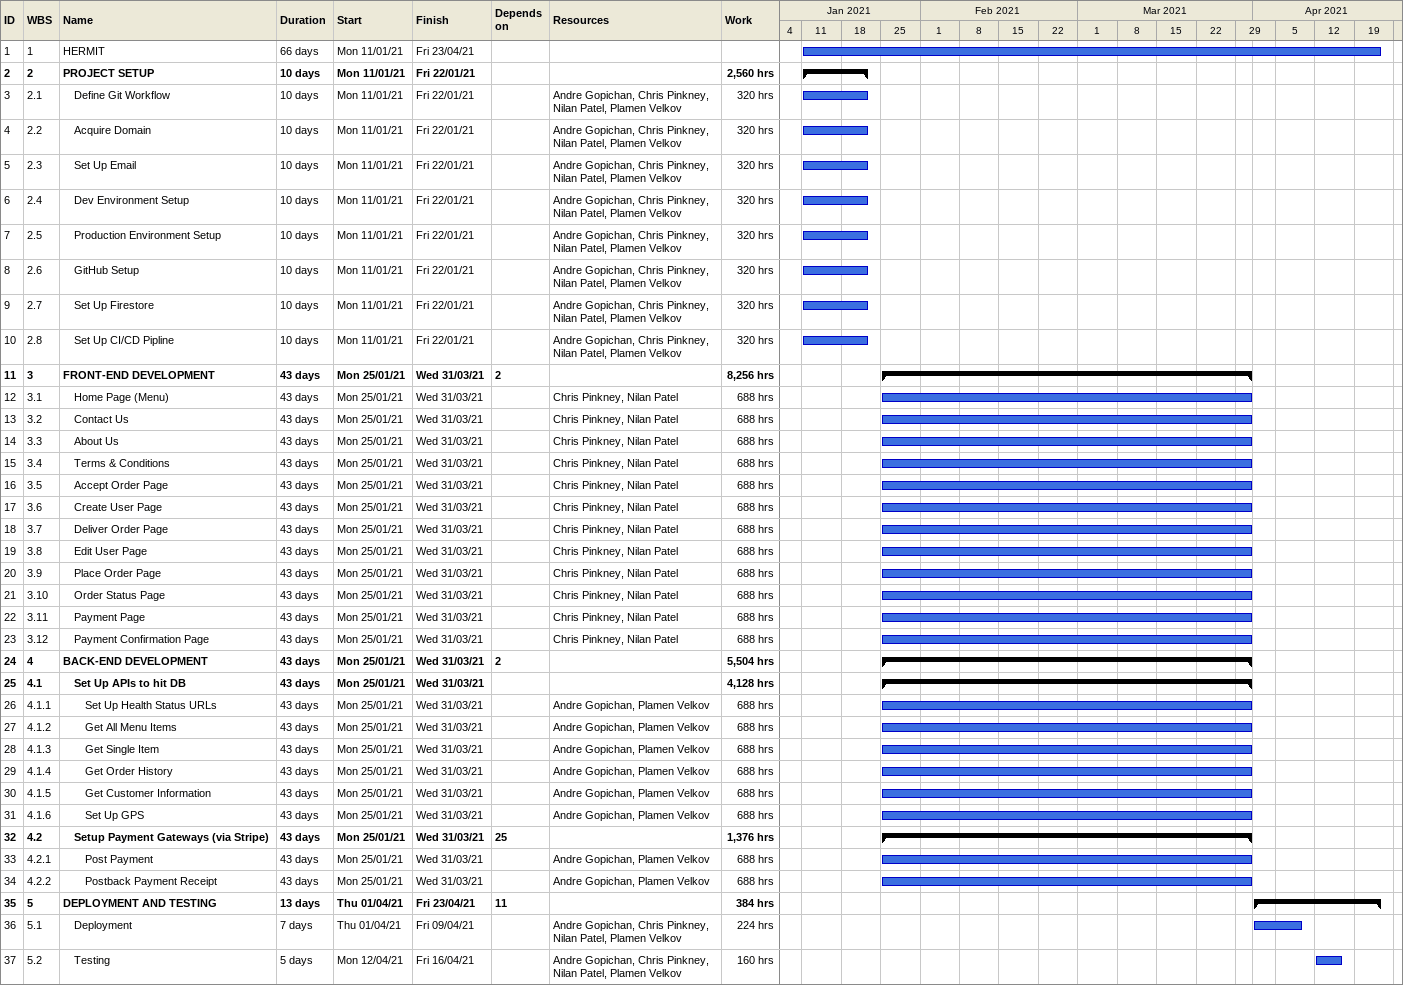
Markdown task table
| ID | WBS | Task | Duration | Start | Finish | Predecessors | Resources | Work (h) |
|---|---|---|---|---|---|---|---|---|
| 1 | 1 | HERMIT | 66d | 2021-01-11 | 2021-04-23 |  |  |  |
| 2 | 2 | **PROJECT SETUP** | 10d | 2021-01-11 | 2021-01-22 |  |  | 2560 |
| 3 | 2.1 | Define Git Workflow | 10d | 2021-01-11 | 2021-01-22 |  | Andre Gopichan, Chris Pinkney, Nilan Patel, Plamen Velkov | 320 |
| 4 | 2.2 | Acquire Domain | 10d | 2021-01-11 | 2021-01-22 |  | Andre Gopichan, Chris Pinkney, Nilan Patel, Plamen Velkov | 320 |
| 5 | 2.3 | Set Up Email | 10d | 2021-01-11 | 2021-01-22 |  | Andre Gopichan, Chris Pinkney, Nilan Patel, Plamen Velkov | 320 |
| 6 | 2.4 | Dev Environment Setup | 10d | 2021-01-11 | 2021-01-22 |  | Andre Gopichan, Chris Pinkney, Nilan Patel, Plamen Velkov | 320 |
| 7 | 2.5 | Production Environment Setup | 10d | 2021-01-11 | 2021-01-22 |  | Andre Gopichan, Chris Pinkney, Nilan Patel, Plamen Velkov | 320 |
| 8 | 2.6 | GitHub Setup | 10d | 2021-01-11 | 2021-01-22 |  | Andre Gopichan, Chris Pinkney, Nilan Patel, Plamen Velkov | 320 |
| 9 | 2.7 | Set Up Firestore | 10d | 2021-01-11 | 2021-01-22 |  | Andre Gopichan, Chris Pinkney, Nilan Patel, Plamen Velkov | 320 |
| 10 | 2.8 | Set Up CI/CD Pipline | 10d | 2021-01-11 | 2021-01-22 |  | Andre Gopichan, Chris Pinkney, Nilan Patel, Plamen Velkov | 320 |
| 11 | 3 | **FRONT-END DEVELOPMENT** | 43d | 2021-01-25 | 2021-03-31 | 2 |  | 8256 |
| 12 | 3.1 | Home Page (Menu) | 43d | 2021-01-25 | 2021-03-31 |  | Chris Pinkney, Nilan Patel | 688 |
| 13 | 3.2 | Contact Us | 43d | 2021-01-25 | 2021-03-31 |  | Chris Pinkney, Nilan Patel | 688 |
| 14 | 3.3 | About Us | 43d | 2021-01-25 | 2021-03-31 |  | Chris Pinkney, Nilan Patel | 688 |
| 15 | 3.4 | Terms & Conditions | 43d | 2021-01-25 | 2021-03-31 |  | Chris Pinkney, Nilan Patel | 688 |
| 16 | 3.5 | Accept Order Page | 43d | 2021-01-25 | 2021-03-31 |  | Chris Pinkney, Nilan Patel | 688 |
| 17 | 3.6 | Create User Page | 43d | 2021-01-25 | 2021-03-31 |  | Chris Pinkney, Nilan Patel | 688 |
| 18 | 3.7 | Deliver Order Page | 43d | 2021-01-25 | 2021-03-31 |  | Chris Pinkney, Nilan Patel | 688 |
| 19 | 3.8 | Edit User Page | 43d | 2021-01-25 | 2021-03-31 |  | Chris Pinkney, Nilan Patel | 688 |
| 20 | 3.9 | Place Order Page | 43d | 2021-01-25 | 2021-03-31 |  | Chris Pinkney, Nilan Patel | 688 |
| 21 | 3.10 | Order Status Page | 43d | 2021-01-25 | 2021-03-31 |  | Chris Pinkney, Nilan Patel | 688 |
| 22 | 3.11 | Payment Page | 43d | 2021-01-25 | 2021-03-31 |  | Chris Pinkney, Nilan Patel | 688 |
| 23 | 3.12 | Payment Confirmation Page | 43d | 2021-01-25 | 2021-03-31 |  | Chris Pinkney, Nilan Patel | 688 |
| 24 | 4 | **BACK-END DEVELOPMENT** | 43d | 2021-01-25 | 2021-03-31 | 2 |  | 5504 |
| 25 | 4.1 | **Set Up APIs to hit DB** | 43d | 2021-01-25 | 2021-03-31 |  |  | 4128 |
| 26 | 4.1.1 | Set Up Health Status URLs | 43d | 2021-01-25 | 2021-03-31 |  | Andre Gopichan, Plamen Velkov | 688 |
| 27 | 4.1.2 | Get All Menu Items | 43d | 2021-01-25 | 2021-03-31 |  | Andre Gopichan, Plamen Velkov | 688 |
| 28 | 4.1.3 | Get Single Item | 43d | 2021-01-25 | 2021-03-31 |  | Andre Gopichan, Plamen Velkov | 688 |
| 29 | 4.1.4 | Get Order History | 43d | 2021-01-25 | 2021-03-31 |  | Andre Gopichan, Plamen Velkov | 688 |
| 30 | 4.1.5 | Get Customer Information | 43d | 2021-01-25 | 2021-03-31 |  | Andre Gopichan, Plamen Velkov | 688 |
| 31 | 4.1.6 | Set Up GPS | 43d | 2021-01-25 | 2021-03-31 |  | Andre Gopichan, Plamen Velkov | 688 |
| 32 | 4.2 | **Setup Payment Gateways (via Stripe)** | 43d | 2021-01-25 | 2021-03-31 | 25 |  | 1376 |
| 33 | 4.2.1 | Post Payment | 43d | 2021-01-25 | 2021-03-31 |  | Andre Gopichan, Plamen Velkov | 688 |
| 34 | 4.2.2 | Postback Payment Receipt | 43d | 2021-01-25 | 2021-03-31 |  | Andre Gopichan, Plamen Velkov | 688 |
| 35 | 5 | **DEPLOYMENT AND TESTING** | 13d | 2021-04-01 | 2021-04-23 | 11 |  | 384 |
| 36 | 5.1 | Deployment | 7d | 2021-04-01 | 2021-04-09 |  | Andre Gopichan, Chris Pinkney, Nilan Patel, Plamen Velkov | 224 |
| 37 | 5.2 | Testing | 5d | 2021-04-12 | 2021-04-16 |  | Andre Gopichan, Chris Pinkney, Nilan Patel, Plamen Velkov | 160 |
